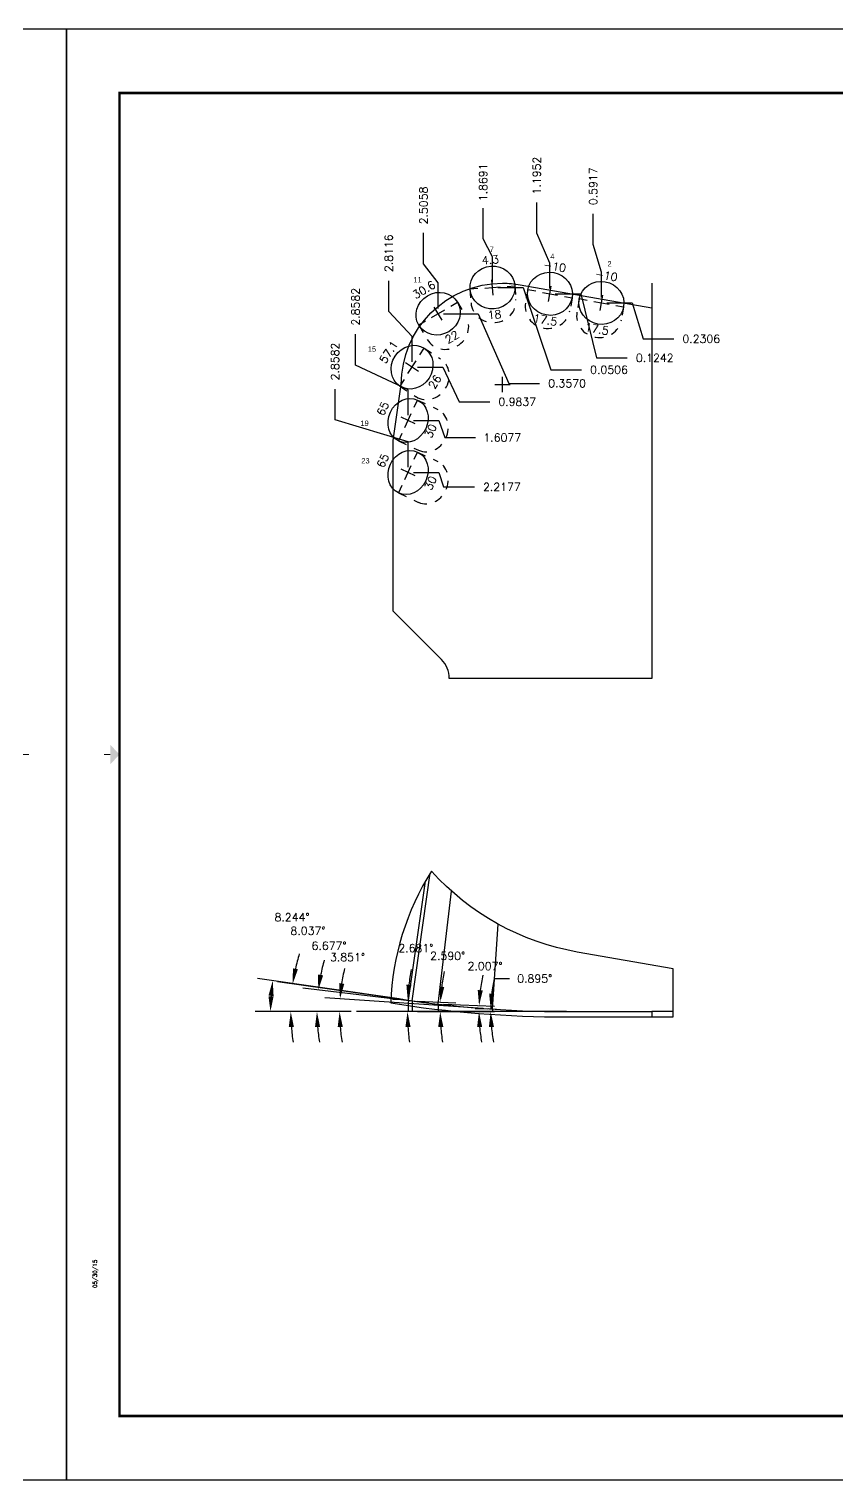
# Model space of a CAD drawing. Header units: inches. Extents: x 2.6 to 46.6, y -13.6 to 3.4.
# Drawn here: x 24.2 to 33.67, y -13.56 to 3.44 of the extents above; entities that cross this region are included whole.
import ezdxf
from ezdxf.enums import TextEntityAlignment as Align

# ---------------------------------------------------------------- set-up
doc = ezdxf.new("R2010")
doc.units = ezdxf.units.IN
doc.header["$MEASUREMENT"] = 0
doc.header["$PDMODE"] = 35
doc.linetypes.add('CENTER', pattern=[2, 1.25, -0.25, 0.25, -0.25])
doc.linetypes.add('HIDDEN2', pattern=[0.1875, 0.125, -0.0625])
doc.layers.get('Defpoints').update_dxf_attribs({"color": 10})
doc.layers.add('Blade 3', color=7, linetype='Continuous', true_color=0x00cc00)
for name, color, linetype in [('Cline', 5, 'CENTER'), ('Dims', 4, 'Continuous'), ('Text', 3, 'Continuous'), ('Title Block', 7, 'Continuous')]:
    doc.layers.add(name, color=color, linetype=linetype)
doc.styles.add('Block', font='tahoma.ttf')
doc.styles.add('RomanD', font='romand.shx')
doc.styles.add('RomanS', font='romans')
doc.styles.get("Standard").update_dxf_attribs({"font": 'arial.ttf'})
doc.dimstyles.get("Standard").update_dxf_attribs({"dimtxt": 0.09375, "dimasz": 0.18, "dimexe": 0.18, "dimexo": 0.0625, "dimgap": 0.09, "dimtad": 0, "dimtih": 1, "dimtoh": 1, "dimdec": 4, "dimzin": 0, "dimdsep": 46, "dimtxsty": 'RomanS', "dimcen": 0.09, "dimadec": 3, "dimazin": 0, "dimtfac": 1, "dimtdec": 4, "dimtofl": 0, "dimtmove": 0, "dimatfit": 3, "dimfxl": 1, "dimtolj": 1, "dimtzin": 0, "dimarcsym": 0})

# ---------------------------------------------------------------- blocks, each defined once
blk = doc.blocks.new('COT_Cblock')
at = {"layer": 'Defpoints'}
for p in [(21.812, 16.812), (0.188, 0.188)]:
    blk.add_point(p, dxfattribs=at)
at = {"layer": 'Title Block'}
for p, q in [((16.107, 16.25), (16.107, 15.828)), ((16.107, 16.039), (21.38, 16.039)), ((16.528, 15.828), (16.528, 16.039)), ((16.849, 15.828), (16.849, 16.039)), ((19.794, 15.828), (19.794, 16.039)), ((20.536, 15.828), (20.536, 16.039)), ((16.107, 15.828), (21.38, 15.828)), ((17.794, 1.805), (16.107, 1.805)), ((16.107, 1.539), (17.794, 1.539)), ((16.107, 1.282), (21.38, 1.282)), ((18.115, 0.961), (18.115, 1.282)), ((19.06, 0.961), (19.06, 1.282)), ((21.059, 0.961), (21.059, 1.282)), ((16.107, 1.016), (17.794, 1.016)), ((17.794, 0.961), (21.38, 0.961)), ((18.638, 0.75), (18.638, 0.961)), ((19.903, 0.75), (19.903, 0.961))]:
    blk.add_line(p, q, dxfattribs=at)
at = {"layer": 'Title Block', "color": 8}
blk.add_lwpolyline([(0, 0), (22, 0), (22, 17), (0, 17)], close=True, dxfattribs=at)
at = {"layer": 'Title Block'}
for points, const_width in [([(11, 16.438), (11, 16.363)], 0.015), ([(0.44, 8.5), (0.515, 8.5)], 0.015), ([(21.56, 8.5), (21.485, 8.5)], 0.015), ([(16.107, 0.75), (16.107, 2.227), (21.38, 2.227)], 0.0169), ([(17.794, 0.75), (17.794, 2.227)], 0.0169), ([(17.794, 1.805), (21.38, 1.805)], 0.0169), ([(11, 0.438), (11, 0.513)], 0.015)]:
    blk.add_lwpolyline(points, dxfattribs=dict(at, const_width=const_width))
at = {"layer": 'Title Block', "const_width": 0.03}
blk.add_lwpolyline([(21.38, 16.25), (0.62, 16.25), (0.62, 0.75), (21.38, 0.75)], close=True, dxfattribs=at)
at = {"layer": 'Title Block'}
for points in [[(10.887, 16.363), (11.113, 16.363), (11, 16.25)], [(0.515, 8.387), (0.515, 8.612), (0.62, 8.5)], [(21.485, 8.387), (21.485, 8.612), (21.38, 8.5)], [(10.887, 0.513), (11.113, 0.513), (11, 0.75)]]:
    blk.add_solid(points, dxfattribs=at)
at = {"layer": 'Text', "style": 'RomanS', "width": 0.9}
blk.add_text('C', height=0.094, dxfattribs=at).set_placement((17.954, 1.121), align=Align.TOP_CENTER)
at = {"layer": 'Text', "width": 0.9, "flags": 8}
for tag, height, style, p in [('DRAWN', 0.11, 'RomanS', (16.95, 1.953)), ('TITL1', 0.125, 'RomanD', (19.587, 1.684)), ('TITL2', 0.094, 'RomanD', (19.587, 1.514)), ('TITL3', 0.094, 'RomanD', (19.587, 1.374))]:
    blk.add_attdef(tag, text='', height=height, dxfattribs=dict(at, style=style)).set_placement(p, align=Align.MIDDLE_CENTER)
at = {"layer": 'Text', "style": 'RomanS', "width": 0.9, "flags": 8}
for tag, p in [('DDATE', (16.575, 1.641)), ('CHECK', (16.575, 1.375)), ('MATRL', (16.575, 1.117)), ('PDATE', (16.575, 0.852)), ('SCALE', (18.146, 0.855)), ('SHEET', (20.255, 0.855))]:
    blk.add_attdef(tag, text='', height=0.094, dxfattribs=at).set_placement(p, align=Align.MIDDLE_LEFT)
for tag, p in [('FSCM#', (18.587, 1.121)), ('DWG#', (20.06, 1.121)), ('REV#', (21.22, 1.121))]:
    blk.add_attdef(tag, text='', height=0.094, dxfattribs=at).set_placement(p, align=Align.TOP_CENTER)
at = {"layer": 'Title Block'}
for s, height, style, p in [('REVISIONS', 0.0703, 'RomanS', (18.743, 16.145)), ('ZONE', 0.0703, 'RomanS', (16.317, 15.934)), ('REV', 0.0703, 'RomanS', (16.689, 15.934)), ('DESCRIPTION', 0.07031, 'RomanS', (18.321, 15.934)), ('DATE', 0.0703, 'RomanS', (20.165, 15.934)), ('APPROVED', 0.0703, 'RomanS', (20.958, 15.934)), ('CapRock Oil Tools, Inc.', 0.16875, 'Block', (19.587, 2.09)), ('Pearland, Texas', 0.1125, 'Block', (19.587, 1.91))]:
    blk.add_text(s, height=height, dxfattribs=dict(at, style=style)).set_placement(p, align=Align.MIDDLE_CENTER)
at = {"layer": 'Title Block', "style": 'RomanS'}
for s, width, p in [('DRAWN BY:', 0.86, (16.138, 2.195)), ("CHK'D BY:", 0.91, (16.138, 1.508)), ('PRINT DATE:', 0.78, (16.138, 0.985)), ('SCALE', 0.9, (17.825, 0.93)), ('SHEET', 0.9, (19.935, 0.93))]:
    blk.add_text(s, height=0.0625, dxfattribs=dict(at, width=width)).set_placement(p, align=Align.TOP_LEFT)
for s, p in [('DATE:', (16.138, 1.773)), ('MATERIAL:', (16.138, 1.25)), ('SIZE', (17.825, 1.25)), ('FSCM NO.', (18.146, 1.25)), ('DWG NO.', (19.091, 1.25)), ('REV', (21.091, 1.25))]:
    blk.add_text(s, height=0.0625, dxfattribs=at).set_placement(p, align=Align.TOP_LEFT)
at = {"layer": 'Title Block', "color": 1, "style": 'RomanS', "flags": 8}
for tag, p in [('FNAME', (0.37, 3.75)), ('REVDATE', (0.37, 2.25)), ('USER', (0.37, 0.75))]:
    blk.add_attdef(tag, text='', height=0.047, rotation=90, dxfattribs=at).set_placement(p, align=Align.BOTTOM_LEFT)
blk = doc.blocks.new('Cmark')
at = {"layer": 'Cline'}
for p, q in [((-0.09, 0), (0.09, 0)), ((0, -0.09), (0, 0.09))]:
    blk.add_line(p, q, dxfattribs=at)
blk = doc.blocks.new('1313@17.5')
for p, q in [((-0.17, 0), (-0.265, 0)), ((0.171, 0), (0.264, 0))]:
    blk.add_line(p, q)
at = {"color": 8, "linetype": 'HIDDEN2', "ltscale": 0.5}
blk.add_line((-0.265, 0), (-0.265, -0.178), dxfattribs=at)
at = {"color": 8, "linetype": 'HIDDEN2', "ltscale": 0.5, "flags": 128}
blk.add_lwpolyline([(0.264, 0), (0.264, -0.178)], dxfattribs=at)
blk.add_ellipse((0, 0), major_axis=(0.264, 0), ratio=0.953717)
at = {"color": 8, "linetype": 'HIDDEN2', "ltscale": 0.5}
blk.add_ellipse((0, -0.156), major_axis=(0.264, 0), ratio=0.953717, start_param=3.141593, end_param=6.283185, dxfattribs=at)
blk.add_blockref('Cmark', (0, 0))
at = {"style": 'RomanS'}
blk.add_text('17.5', height=0.094, dxfattribs=at).set_placement((0, -0.311), align=Align.MIDDLE_CENTER)
blk.add_attdef('ANG', text='', height=0.094, dxfattribs=at).set_placement((0, 0.251), align=Align.BOTTOM_CENTER)
blk = doc.blocks.new('1313@18')
for p, q in [((-0.17, 0), (-0.265, 0)), ((0.171, 0), (0.264, 0))]:
    blk.add_line(p, q)
at = {"color": 8, "linetype": 'HIDDEN2', "ltscale": 0.5}
blk.add_line((-0.265, 0), (-0.265, -0.161), dxfattribs=at)
at = {"color": 8, "linetype": 'HIDDEN2', "ltscale": 0.5, "flags": 128}
blk.add_lwpolyline([(0.264, 0), (0.264, -0.161)], dxfattribs=at)
blk.add_ellipse((0, 0), major_axis=(0.264, 0), ratio=0.951057)
at = {"color": 8, "linetype": 'HIDDEN2', "ltscale": 0.5}
blk.add_ellipse((0, -0.161), major_axis=(0.264, 0), ratio=0.951057, start_param=3.141593, end_param=6.283185, dxfattribs=at)
blk.add_blockref('Cmark', (0, 0))
at = {"style": 'RomanS'}
blk.add_text('18', height=0.094, dxfattribs=at).set_placement((0, -0.318), align=Align.MIDDLE_CENTER)
blk.add_attdef('ANG', text='', height=0.094, dxfattribs=at).set_placement((0, 0.251), align=Align.BOTTOM_CENTER)
blk = doc.blocks.new('1313@22')
for p, q in [((-0.17, 0), (-0.265, 0)), ((0.171, 0), (0.264, 0))]:
    blk.add_line(p, q)
at = {"color": 8, "linetype": 'HIDDEN2', "ltscale": 0.5}
blk.add_line((-0.265, 0), (-0.265, -0.195), dxfattribs=at)
at = {"color": 8, "linetype": 'HIDDEN2', "ltscale": 0.5, "flags": 128}
blk.add_lwpolyline([(0.264, 0), (0.264, -0.195)], dxfattribs=at)
blk.add_ellipse((0, 0), major_axis=(0.264, 0), ratio=0.927184)
at = {"color": 8, "linetype": 'HIDDEN2', "ltscale": 0.5}
blk.add_ellipse((0, -0.195), major_axis=(0.264, 0), ratio=0.927184, start_param=3.141593, end_param=6.283185, dxfattribs=at)
blk.add_blockref('Cmark', (0, 0))
at = {"style": 'RomanS'}
blk.add_text('22', height=0.094, dxfattribs=at).set_placement((0, -0.318), align=Align.MIDDLE_CENTER)
blk.add_attdef('ANG', text='', height=0.094, dxfattribs=at).set_placement((0, 0.251), align=Align.BOTTOM_CENTER)
blk = doc.blocks.new('1313@26')
for p, q in [((-0.17, 0), (-0.265, 0)), ((0.171, 0), (0.264, 0))]:
    blk.add_line(p, q)
at = {"color": 8, "linetype": 'HIDDEN2', "ltscale": 0.5}
blk.add_line((-0.265, 0), (-0.265, -0.228), dxfattribs=at)
at = {"color": 8, "linetype": 'HIDDEN2', "ltscale": 0.5, "flags": 128}
blk.add_lwpolyline([(0.264, 0), (0.264, -0.228)], dxfattribs=at)
blk.add_ellipse((0, 0), major_axis=(0.264, 0), ratio=0.89879)
at = {"color": 8, "linetype": 'HIDDEN2', "ltscale": 0.5}
blk.add_ellipse((0, -0.228), major_axis=(0.264, 0), ratio=0.89879, start_param=3.141593, end_param=6.283185, dxfattribs=at)
blk.add_blockref('Cmark', (0, 0))
at = {"style": 'RomanS'}
blk.add_text('26', height=0.094, dxfattribs=at).set_placement((0, -0.318), align=Align.MIDDLE_CENTER)
blk.add_attdef('ANG', text='', height=0.094, dxfattribs=at).set_placement((0, 0.251), align=Align.BOTTOM_CENTER)
blk = doc.blocks.new('*D185')
at = {"layer": 'Defpoints', "color": 0, "transparency": 16777216}
for p in [(30.815, 1.277), (31.504, 0.463), (30.912, 0.233)]:
    blk.add_point(p, dxfattribs=at)
at = {"layer": 'Dims', "color": 0, "lineweight": -2, "transparency": 16777216}
for p, q in [((30.815, 0.917), (30.815, 1.277)), ((30.912, 0.593), (30.815, 0.917)), ((30.912, 0.295), (30.912, 0.593))]:
    blk.add_line(p, q, dxfattribs=at)
at = {"layer": 'Dims', "color": 0, "transparency": 16777216, "insert": (30.815, 1.599), "char_height": 0.0938, "attachment_point": 5, "rotation": 90, "style": 'RomanS'}
blk.add_mtext('\\A1;0.5917', dxfattribs=at)
blk = doc.blocks.new('*D186')
at = {"layer": 'Defpoints', "color": 0, "transparency": 16777216}
for p in [(30.153, 1.408), (31.504, 0.463), (30.309, 0.339)]:
    blk.add_point(p, dxfattribs=at)
at = {"layer": 'Dims', "color": 0, "lineweight": -2, "transparency": 16777216}
for p, q in [((30.153, 1.048), (30.153, 1.408)), ((30.309, 0.699), (30.153, 1.048)), ((30.309, 0.402), (30.309, 0.699))]:
    blk.add_line(p, q, dxfattribs=at)
at = {"layer": 'Dims', "color": 0, "transparency": 16777216, "insert": (30.153, 1.724), "char_height": 0.0938, "attachment_point": 5, "rotation": 90, "style": 'RomanS'}
blk.add_mtext('\\A1;1.1952', dxfattribs=at)
blk = doc.blocks.new('*D187')
at = {"layer": 'Defpoints', "color": 0, "transparency": 16777216}
for p in [(29.525, 1.343), (29.635, 0.413), (31.504, 0.463)]:
    blk.add_point(p, dxfattribs=at)
at = {"layer": 'Dims', "color": 0, "lineweight": -2, "transparency": 16777216}
for p, q in [((29.525, 0.983), (29.525, 1.343)), ((29.635, 0.773), (29.525, 0.983)), ((29.635, 0.475), (29.635, 0.773))]:
    blk.add_line(p, q, dxfattribs=at)
at = {"layer": 'Dims', "color": 0, "transparency": 16777216, "insert": (29.525, 1.645), "char_height": 0.0938, "attachment_point": 5, "rotation": 90, "style": 'RomanS'}
blk.add_mtext('\\A1;1.8691', dxfattribs=at)
blk = doc.blocks.new('*D188')
at = {"layer": 'Defpoints', "color": 0, "transparency": 16777216}
for p in [(28.827, 1.052), (31.504, 0.463), (28.998, 0.106)]:
    blk.add_point(p, dxfattribs=at)
at = {"layer": 'Dims', "color": 0, "lineweight": -2, "transparency": 16777216}
for p, q in [((28.827, 0.692), (28.827, 1.052)), ((28.998, 0.466), (28.827, 0.692)), ((28.998, 0.169), (28.998, 0.466))]:
    blk.add_line(p, q, dxfattribs=at)
at = {"layer": 'Dims', "color": 0, "transparency": 16777216, "insert": (28.827, 1.374), "char_height": 0.0938, "attachment_point": 5, "rotation": 90, "style": 'RomanS'}
blk.add_mtext('\\A1;2.5058', dxfattribs=at)
blk = doc.blocks.new('*D189')
at = {"layer": 'Defpoints', "color": 0, "transparency": 16777216}
for p in [(28.419, 0.493), (31.504, 0.463), (28.692, -0.52)]:
    blk.add_point(p, dxfattribs=at)
at = {"layer": 'Dims', "color": 0, "lineweight": -2, "transparency": 16777216}
for p, q in [((28.419, 0.133), (28.419, 0.493)), ((28.692, -0.16), (28.419, 0.133)), ((28.692, -0.458), (28.692, -0.16))]:
    blk.add_line(p, q, dxfattribs=at)
at = {"layer": 'Dims', "color": 0, "transparency": 16777216, "insert": (28.419, 0.815), "char_height": 0.0938, "attachment_point": 5, "rotation": 90, "style": 'RomanS'}
blk.add_mtext('\\A1;2.8116', dxfattribs=at)
blk = doc.blocks.new('1313@30')
for p, q in [((-0.17, 0), (-0.265, 0)), ((0.171, 0), (0.264, 0))]:
    blk.add_line(p, q)
at = {"color": 8, "linetype": 'HIDDEN2', "ltscale": 0.5}
blk.add_line((-0.265, 0), (-0.265, -0.26), dxfattribs=at)
at = {"color": 8, "linetype": 'HIDDEN2', "ltscale": 0.5, "flags": 128}
blk.add_lwpolyline([(0.264, 0), (0.264, -0.26)], dxfattribs=at)
blk.add_ellipse((0, 0), major_axis=(0.264, 0), ratio=0.866025)
at = {"color": 8, "linetype": 'HIDDEN2', "ltscale": 0.5}
blk.add_ellipse((0, -0.26), major_axis=(0.264, 0), ratio=0.866025, start_param=3.141593, end_param=6.283185, dxfattribs=at)
blk.add_blockref('Cmark', (0, 0))
at = {"style": 'RomanS'}
blk.add_text('30', height=0.094, dxfattribs=at).set_placement((0, -0.292), align=Align.MIDDLE_CENTER)
blk.add_attdef('ANG', text='', height=0.094, dxfattribs=at).set_placement((0, 0.251), align=Align.BOTTOM_CENTER)
blk = doc.blocks.new('*D190')
at = {"layer": 'Defpoints', "color": 0, "transparency": 16777216}
for p in [(31.504, 0.463), (28.031, -0.135), (28.646, -1.144)]:
    blk.add_point(p, dxfattribs=at)
at = {"layer": 'Dims', "color": 0, "lineweight": -2, "transparency": 16777216}
for p, q in [((28.031, -0.495), (28.031, -0.135)), ((28.646, -0.784), (28.031, -0.495)), ((28.646, -1.082), (28.646, -0.784))]:
    blk.add_line(p, q, dxfattribs=at)
at = {"layer": 'Dims', "color": 0, "transparency": 16777216, "insert": (28.031, 0.187), "char_height": 0.0938, "attachment_point": 5, "rotation": 90, "style": 'RomanS'}
blk.add_mtext('\\A1;2.8582', dxfattribs=at)
blk = doc.blocks.new('*D191')
at = {"layer": 'Defpoints', "color": 0, "transparency": 16777216}
for p in [(31.504, 0.463), (30.912, 0.233), (31.76, -0.188)]:
    blk.add_point(p, dxfattribs=at)
at = {"layer": 'Dims', "color": 0, "lineweight": -2, "transparency": 16777216}
for p, q in [((30.975, 0.233), (31.272, 0.233)), ((31.272, 0.233), (31.4, -0.188)), ((31.4, -0.188), (31.76, -0.188))]:
    blk.add_line(p, q, dxfattribs=at)
at = {"layer": 'Dims', "color": 0, "transparency": 16777216, "insert": (32.082, -0.188), "char_height": 0.0938, "attachment_point": 5, "style": 'RomanS'}
blk.add_mtext('\\A1;0.2306', dxfattribs=at)
blk = doc.blocks.new('*D192')
at = {"layer": 'Defpoints', "color": 0, "transparency": 16777216}
for p in [(31.504, 0.463), (30.309, 0.339), (31.215, -0.412)]:
    blk.add_point(p, dxfattribs=at)
at = {"layer": 'Dims', "color": 0, "lineweight": -2, "transparency": 16777216}
for p, q in [((30.371, 0.339), (30.669, 0.339)), ((30.669, 0.339), (30.855, -0.412)), ((30.855, -0.412), (31.215, -0.412))]:
    blk.add_line(p, q, dxfattribs=at)
at = {"layer": 'Dims', "color": 0, "transparency": 16777216, "insert": (31.537, -0.412), "char_height": 0.0938, "attachment_point": 5, "style": 'RomanS'}
blk.add_mtext('\\A1;0.1242', dxfattribs=at)
blk = doc.blocks.new('*D193')
at = {"layer": 'Defpoints', "color": 0, "transparency": 16777216}
for p in [(29.635, 0.413), (31.504, 0.463), (30.679, -0.551)]:
    blk.add_point(p, dxfattribs=at)
at = {"layer": 'Dims', "color": 0, "lineweight": -2, "transparency": 16777216}
for p, q in [((29.697, 0.413), (29.995, 0.413)), ((29.995, 0.413), (30.319, -0.551)), ((30.319, -0.551), (30.679, -0.551))]:
    blk.add_line(p, q, dxfattribs=at)
at = {"layer": 'Dims', "color": 0, "transparency": 16777216, "insert": (31.001, -0.551), "char_height": 0.0938, "attachment_point": 5, "style": 'RomanS'}
blk.add_mtext('\\A1;0.0506', dxfattribs=at)
blk = doc.blocks.new('*D194')
at = {"layer": 'Defpoints', "color": 0, "transparency": 16777216}
for p in [(31.504, 0.463), (28.998, 0.106), (30.187, -0.71)]:
    blk.add_point(p, dxfattribs=at)
at = {"layer": 'Dims', "color": 0, "lineweight": -2, "transparency": 16777216}
for p, q in [((29.061, 0.106), (29.467, 0.106)), ((29.467, 0.106), (29.827, -0.71)), ((29.827, -0.71), (30.187, -0.71))]:
    blk.add_line(p, q, dxfattribs=at)
at = {"layer": 'Dims', "color": 0, "transparency": 16777216, "insert": (30.509, -0.71), "char_height": 0.0938, "attachment_point": 5, "style": 'RomanS'}
blk.add_mtext('\\A1;0.3570', dxfattribs=at)
blk = doc.blocks.new('*D195')
at = {"layer": 'Defpoints', "color": 0, "transparency": 16777216}
for p in [(31.504, 0.463), (28.692, -0.52), (29.603, -0.926)]:
    blk.add_point(p, dxfattribs=at)
at = {"layer": 'Dims', "color": 0, "lineweight": -2, "transparency": 16777216}
for p, q in [((28.755, -0.52), (29.052, -0.52)), ((29.052, -0.52), (29.243, -0.926)), ((29.243, -0.926), (29.603, -0.926))]:
    blk.add_line(p, q, dxfattribs=at)
at = {"layer": 'Dims', "color": 0, "transparency": 16777216, "insert": (29.925, -0.926), "char_height": 0.0938, "attachment_point": 5, "style": 'RomanS'}
blk.add_mtext('\\A1;0.9837', dxfattribs=at)
blk = doc.blocks.new('*D196')
at = {"layer": 'Defpoints', "color": 0, "transparency": 16777216}
for p in [(31.504, 0.463), (28.646, -1.144), (29.435, -1.345)]:
    blk.add_point(p, dxfattribs=at)
at = {"layer": 'Dims', "color": 0, "lineweight": -2, "transparency": 16777216}
for p, q in [((28.708, -1.144), (29.006, -1.144)), ((29.006, -1.144), (29.075, -1.345)), ((29.075, -1.345), (29.435, -1.345))]:
    blk.add_line(p, q, dxfattribs=at)
at = {"layer": 'Dims', "color": 0, "transparency": 16777216, "insert": (29.75, -1.345), "char_height": 0.0938, "attachment_point": 5, "style": 'RomanS'}
blk.add_mtext('\\A1;1.6077', dxfattribs=at)
blk = doc.blocks.new('*D197')
at = {"layer": 'Defpoints', "color": 0, "transparency": 16777216}
for p in [(29, -7.983), (28.998, -8.071), (29.477, -8.047), (31.504, -8.071)]:
    blk.add_point(p, dxfattribs=at)
at = {"layer": 'Dims', "color": 0, "lineweight": -2, "transparency": 16777216}
for p, q in [((29.062, -7.985), (29.658, -8.006)), ((29.061, -8.071), (29.657, -8.071))]:
    blk.add_line(p, q, dxfattribs=at)
for start, end in [(167.8167, 172.9049), (185.0882, 190.1765)]:
    blk.add_arc((31.504, -8.071), 2.028, start, end, dxfattribs=at)
at = {"layer": 'Dims', "color": 0, "transparency": 16777216}
for points in [[(29.522, -7.823), (29.462, -7.818), (29.478, -8)], [(29.455, -8.252), (29.514, -8.25), (29.477, -8.071)]]:
    blk.add_solid(points, dxfattribs=at)
at = {"layer": 'Dims', "color": 0, "transparency": 16777216, "insert": (29.548, -7.537), "char_height": 0.0938, "attachment_point": 5, "style": 'RomanS'}
blk.add_mtext('\\A1;2.007°', dxfattribs=at)
blk = doc.blocks.new('*D198')
at = {"layer": 'Defpoints', "color": 0, "transparency": 16777216}
for p in [(28.649, -7.937), (28.64, -8.026), (28.646, -8.071), (31.504, -8.071)]:
    blk.add_point(p, dxfattribs=at)
at = {"layer": 'Dims', "color": 0, "lineweight": -2, "transparency": 16777216}
for p, q in [((28.587, -7.934), (28.463, -7.929)), ((28.583, -8.071), (28.459, -8.071))]:
    blk.add_line(p, q, dxfattribs=at)
for start, end in [(170.1182, 173.7186), (183.6005, 187.2009)]:
    blk.add_arc((31.504, -8.071), 2.865, start, end, dxfattribs=at)
at = {"layer": 'Dims', "color": 0, "transparency": 16777216}
for points in [[(28.686, -7.76), (28.626, -7.755), (28.642, -7.937)], [(28.615, -8.252), (28.675, -8.25), (28.639, -8.071)]]:
    blk.add_solid(points, dxfattribs=at)
at = {"layer": 'Dims', "color": 0, "transparency": 16777216, "insert": (28.737, -7.327), "char_height": 0.0938, "attachment_point": 5, "style": 'RomanS'}
blk.add_mtext('\\A1;2.681°', dxfattribs=at)
blk = doc.blocks.new('*D199')
at = {"layer": 'Defpoints', "color": 0, "transparency": 16777216}
for p in [(27.58, -7.987), (28.953, -7.978), (29.047, -7.989), (28.041, -8.071), (30.504, -8.071)]:
    blk.add_point(p, dxfattribs=at)
at = {"layer": 'Dims', "color": 0, "lineweight": -2, "transparency": 16777216}
for p, q in [((28.891, -7.97), (27.414, -7.798)), ((27.979, -8.071), (27.398, -8.071))]:
    blk.add_line(p, q, dxfattribs=at)
for start, end in [(163.8213, 168.5721), (184.7508, 189.5016)]:
    blk.add_arc((29.749, -8.071), 2.171, start, end, dxfattribs=at)
at = {"layer": 'Dims', "color": 0, "transparency": 16777216}
for points in [[(27.651, -7.646), (27.591, -7.636), (27.593, -7.819)], [(27.555, -8.252), (27.615, -8.25), (27.578, -8.071)]]:
    blk.add_solid(points, dxfattribs=at)
at = {"layer": 'Dims', "color": 0, "transparency": 16777216, "insert": (27.72, -7.299), "char_height": 0.0938, "attachment_point": 5, "style": 'RomanS'}
blk.add_mtext('\\A1;6.677°', dxfattribs=at)
blk = doc.blocks.new('*D200')
at = {"layer": 'Defpoints', "color": 0, "transparency": 16777216}
for p in [(27.036, -7.949), (28.602, -7.931), (28.696, -7.944), (28.041, -8.071), (30.504, -8.071)]:
    blk.add_point(p, dxfattribs=at)
at = {"layer": 'Dims', "color": 0, "lineweight": -2, "transparency": 16777216}
for p, q in [((28.54, -7.922), (26.881, -7.681)), ((27.979, -8.071), (26.853, -8.071))]:
    blk.add_line(p, q, dxfattribs=at)
blk.add_arc((29.572, -8.071), 2.538, 175.8198, 175.9363, dxfattribs=at)
at = {"layer": 'Dims', "color": 0, "transparency": 16777216}
for points in [[(27.01, -7.883), (27.07, -7.889), (27.06, -7.707)], [(27.07, -7.892), (27.01, -7.89), (27.033, -8.071)]]:
    blk.add_solid(points, dxfattribs=at)
at = {"layer": 'Dims', "color": 0, "transparency": 16777216, "insert": (27.286, -6.966), "char_height": 0.0938, "attachment_point": 5, "style": 'RomanS'}
blk.add_mtext('\\A1;8.244°', dxfattribs=at)
blk = doc.blocks.new('*D217')
at = {"layer": 'Defpoints', "color": 0, "transparency": 16777216}
for p in [(29.614, -8.061), (29.635, -8.042), (29.635, -8.071), (31.504, -8.071)]:
    blk.add_point(p, dxfattribs=at)
at = {"layer": 'Dims', "color": 0, "lineweight": -2, "transparency": 16777216}
for p, q in [((29.654, -7.684), (29.834, -7.684)), ((29.573, -8.041), (29.434, -8.039)), ((29.572, -8.071), (29.434, -8.071))]:
    blk.add_line(p, q, dxfattribs=at)
for start, end in [(168.1742, 179.1045), (168.1867, 173.6456), (185.4589, 190.9179)]:
    blk.add_arc((31.504, -8.071), 1.89, start, end, dxfattribs=at)
at = {"layer": 'Dims', "color": 0, "transparency": 16777216}
for points in [[(29.656, -7.864), (29.596, -7.86), (29.614, -8.041)], [(29.593, -8.252), (29.653, -8.249), (29.614, -8.071)]]:
    blk.add_solid(points, dxfattribs=at)
at = {"layer": 'Dims', "color": 0, "transparency": 16777216, "insert": (30.13, -7.684), "char_height": 0.0938, "attachment_point": 5, "style": 'RomanS'}
blk.add_mtext('\\A1;0.895°', dxfattribs=at)
blk = doc.blocks.new('*D218')
at = {"layer": 'Defpoints', "color": 0, "transparency": 16777216}
for p in [(27.844, -8.021), (28.041, -8.071), (29.588, -8.039), (29.683, -8.045), (30.504, -8.071)]:
    blk.add_point(p, dxfattribs=at)
at = {"layer": 'Dims', "color": 0, "lineweight": -2, "transparency": 16777216}
for p, q in [((29.525, -8.034), (27.669, -7.909)), ((27.979, -8.071), (27.663, -8.071))]:
    blk.add_line(p, q, dxfattribs=at)
for start, end in [(166.8794, 171.5143), (184.6348, 189.2696)]:
    blk.add_arc((30.069, -8.071), 2.226, start, end, dxfattribs=at)
at = {"layer": 'Dims', "color": 0, "transparency": 16777216}
for points in [[(27.898, -7.746), (27.838, -7.739), (27.848, -7.922)], [(27.821, -8.252), (27.881, -8.25), (27.843, -8.071)]]:
    blk.add_solid(points, dxfattribs=at)
at = {"layer": 'Dims', "color": 0, "transparency": 16777216, "insert": (27.936, -7.434), "char_height": 0.0938, "attachment_point": 5, "style": 'RomanS'}
blk.add_mtext('\\A1;3.851°', dxfattribs=at)
blk = doc.blocks.new('*D219')
at = {"layer": 'Defpoints', "color": 0, "transparency": 16777216}
for p in [(27.274, -7.962), (28.648, -7.937), (28.742, -7.951), (28.041, -8.071), (30.504, -8.071)]:
    blk.add_point(p, dxfattribs=at)
at = {"layer": 'Dims', "color": 0, "lineweight": -2, "transparency": 16777216}
for p, q in [((28.586, -7.929), (27.116, -7.721)), ((27.979, -8.071), (27.091, -8.071))]:
    blk.add_line(p, q, dxfattribs=at)
for start, end in [(163.0868, 167.5251), (184.4383, 188.8766)]:
    blk.add_arc((29.595, -8.071), 2.324, start, end, dxfattribs=at)
at = {"layer": 'Dims', "color": 0, "transparency": 16777216}
for points in [[(27.355, -7.574), (27.296, -7.564), (27.294, -7.746)], [(27.248, -8.252), (27.308, -8.25), (27.271, -8.071)]]:
    blk.add_solid(points, dxfattribs=at)
at = {"layer": 'Dims', "color": 0, "transparency": 16777216, "insert": (27.473, -7.124), "char_height": 0.0938, "attachment_point": 5, "style": 'RomanS'}
blk.add_mtext('\\A1;8.037°', dxfattribs=at)
blk = doc.blocks.new('*D220')
at = {"layer": 'Defpoints', "color": 0, "transparency": 16777216}
for p in [(28.695, -7.944), (28.692, -8.071), (29.023, -8.034), (31.504, -8.071)]:
    blk.add_point(p, dxfattribs=at)
at = {"layer": 'Dims', "color": 0, "lineweight": -2, "transparency": 16777216}
for p, q in [((28.758, -7.947), (29.205, -7.967)), ((28.755, -8.071), (29.203, -8.071))]:
    blk.add_line(p, q, dxfattribs=at)
for start, end in [(169.0955, 173.2527), (184.1572, 188.3144)]:
    blk.add_arc((31.504, -8.071), 2.481, start, end, dxfattribs=at)
at = {"layer": 'Dims', "color": 0, "transparency": 16777216}
for points in [[(29.07, -7.782), (29.01, -7.777), (29.025, -7.959)], [(28.999, -8.252), (29.059, -8.25), (29.023, -8.071)]]:
    blk.add_solid(points, dxfattribs=at)
at = {"layer": 'Dims', "color": 0, "transparency": 16777216, "insert": (29.11, -7.418), "char_height": 0.0938, "attachment_point": 5, "style": 'RomanS'}
blk.add_mtext('\\A1;2.590°', dxfattribs=at)
blk = doc.blocks.new('*D222')
at = {"layer": 'Defpoints', "color": 0, "transparency": 16777216}
for p in [(31.504, 0.463), (28.646, -1.754), (29.423, -1.924)]:
    blk.add_point(p, dxfattribs=at)
at = {"layer": 'Dims', "color": 0, "lineweight": -2, "transparency": 16777216}
for p, q in [((28.708, -1.754), (29.006, -1.754)), ((29.006, -1.754), (29.063, -1.924)), ((29.063, -1.924), (29.423, -1.924))]:
    blk.add_line(p, q, dxfattribs=at)
at = {"layer": 'Dims', "color": 0, "transparency": 16777216, "insert": (29.745, -1.924), "char_height": 0.0938, "attachment_point": 5, "style": 'RomanS'}
blk.add_mtext('\\A1;2.2177', dxfattribs=at)
blk = doc.blocks.new('*D257')
at = {"layer": 'Defpoints', "color": 0, "transparency": 16777216}
for p in [(31.504, 0.463), (27.79, -0.777), (28.646, -1.754)]:
    blk.add_point(p, dxfattribs=at)
at = {"layer": 'Dims', "color": 0, "lineweight": -2, "transparency": 16777216}
for p, q in [((27.79, -1.137), (27.79, -0.777)), ((28.646, -1.394), (27.79, -1.137)), ((28.646, -1.692), (28.646, -1.394))]:
    blk.add_line(p, q, dxfattribs=at)
at = {"layer": 'Dims', "color": 0, "transparency": 16777216, "insert": (27.79, -0.454), "char_height": 0.0938, "attachment_point": 5, "rotation": 90, "style": 'RomanS'}
blk.add_mtext('\\A1;2.8582', dxfattribs=at)

msp = doc.modelspace()

# ---------------------------------------------------------------- linework, layer by layer
for p, q in [((30.50407, -8.07103), (28.04108, -8.07103)), ((31.75407, -8.07103), (31.50407, -8.07103)), ((31.50407, -8.07103), (31.50407, -8.13353))]:
    msp.add_line(p, q)
msp.add_lwpolyline([(31.50407, 0.46344), (31.50407, -4.166), (29.12907, -4.166, 0.19891237), (29.03754, -3.94503), (28.47282, -3.38031), (28.47282, -1.38031), (28.56657, -0.72406, -0.41421356), (29.75407, 0.46344, -0.04366094), (29.96028, 0.4454), (31.50407, 0.17319)], format="xyb")
msp.add_lwpolyline([(30.50407, -8.13353), (31.50407, -8.13353), (31.75407, -8.13353), (31.75407, -7.57103), (30.62907, -7.37267, -0.1673012), (28.9209, -6.42599, 0.1342448), (28.44326, -7.96915, 0.03981978)], format="xyb", close=True)
at = {"layer": 'Defpoints'}
msp.add_lwpolyline([(28.446, -7.90629, 0.0399603), (30.50407, -8.07103), (31.50407, -8.07103)], format="xyb", dxfattribs=at)
at = {"layer": 'Dims'}
for p, q in [((28.69534, -7.94397), (28.90642, -6.44896)), ((28.649, -7.93735), (28.85135, -6.54067)), ((28.99979, -7.98328), (29.15486, -6.65864)), ((29.63518, -8.04182), (29.70222, -7.04577)), ((28.60199, -7.93053), (28.69601, -7.94416)), ((28.6483, -7.93733), (28.74237, -7.95061)), ((28.95261, -7.97776), (29.04697, -7.98881)), ((29.68257, -8.04501), (29.58778, -8.03863))]:
    msp.add_line(p, q, dxfattribs=at)
for radius, start in [(2.8582, 177.319108), (2.8116, 177.409865), (2.50582, 177.993152), (1.86912, 179.104543)]:
    msp.add_arc((31.50407, -8.07103), radius, start, 180, dxfattribs=at)

# ---------------------------------------------------------------- block references
at = {"color": 1}
ref = msp.add_blockref('COT_Cblock', (2.64352, -13.55835), dxfattribs=at)
ref.add_attrib('TITL1', 'Ø6-1/8" 413-SR-2079', dxfattribs={"layer": 'Text', "height": 0.125, "style": 'RomanD', "width": 0.9, "flags": 8}).set_placement((22.23055, -11.87483), align=Align.MIDDLE_CENTER)
ref.add_attrib('TITL2', 'Primary Cutter & Backup Layout', dxfattribs={"layer": 'Text', "height": 0.094, "style": 'RomanD', "width": 0.9, "flags": 8}).set_placement((22.23055, -12.04403), align=Align.MIDDLE_CENTER)
ref.add_attrib('TITL3', 'SKF-24476-11N01-0430-2030-22457', dxfattribs={"layer": 'Text', "height": 0.094, "style": 'RomanD', "width": 0.9, "flags": 8}).set_placement((22.23055, -12.18443), align=Align.MIDDLE_CENTER)
ref.add_attrib('DWG#', 'CDG-38604', dxfattribs={"layer": 'Text', "height": 0.094, "style": 'RomanS', "width": 0.9, "flags": 8}).set_placement((22.70305, -12.4371), align=Align.TOP_CENTER)
ref.add_attrib('REV#', '1', dxfattribs={"layer": 'Text', "height": 0.094, "style": 'RomanS', "width": 0.9, "flags": 8}).set_placement((23.86321, -12.4371), align=Align.TOP_CENTER)
ref.add_attrib('SHEET', '1 of 1', dxfattribs={"layer": 'Text', "height": 0.094, "style": 'RomanS', "width": 0.9, "flags": 8}).set_placement((22.89883, -12.70288), align=Align.MIDDLE_LEFT)
ref.add_attrib('SCALE', '1:1', dxfattribs={"layer": 'Text', "height": 0.094, "style": 'RomanS', "width": 0.9, "flags": 8}).set_placement((20.78946, -12.70288), align=Align.MIDDLE_LEFT)
ref.add_attrib('DRAWN', 'Victor M. Rodriguez', dxfattribs={"layer": 'Text', "height": 0.11, "style": 'RomanS', "width": 0.9, "flags": 8}).set_placement((19.59383, -11.60523), align=Align.MIDDLE_CENTER)
ref.add_attrib('DDATE', '05/30/15', dxfattribs={"layer": 'Text', "height": 0.094, "style": 'RomanS', "width": 0.9, "flags": 8}).set_placement((19.21883, -11.9178), align=Align.MIDDLE_LEFT)
ref.add_attrib('MATRL', '4340 Q&T', dxfattribs={"layer": 'Text', "height": 0.094, "style": 'RomanS', "width": 0.9, "flags": 8}).set_placement((19.21883, -12.44093), align=Align.MIDDLE_LEFT)
ref.add_attrib('PDATE', '05/30/15', dxfattribs={"layer": 'Text', "height": 0.094, "style": 'RomanS', "width": 0.9, "flags": 8}).set_placement((19.21883, -12.70671), align=Align.MIDDLE_LEFT)
ref.add_attrib('REVDATE', '05/30/15', dxfattribs={"layer": 'Title Block', "color": 1, "height": 0.047, "rotation": 90, "style": 'RomanS', "flags": 8}).set_placement((3.01352, -11.30835), align=Align.BOTTOM_LEFT)
ref = msp.add_blockref('COT_Cblock', (24.64352, -13.55835), dxfattribs=at)
ref.add_attrib('TITL1', 'Ø6-1/8" 413-SR-2079', dxfattribs={"layer": 'Text', "height": 0.125, "style": 'RomanD', "width": 0.9, "flags": 8}).set_placement((44.23055, -11.87483), align=Align.MIDDLE_CENTER)
ref.add_attrib('TITL2', 'Primary Cutter & Backup Layout', dxfattribs={"layer": 'Text', "height": 0.094, "style": 'RomanD', "width": 0.9, "flags": 8}).set_placement((44.23055, -12.04403), align=Align.MIDDLE_CENTER)
ref.add_attrib('TITL3', 'SKF-24476-11N01-0430-2030-22457', dxfattribs={"layer": 'Text', "height": 0.094, "style": 'RomanD', "width": 0.9, "flags": 8}).set_placement((44.23055, -12.18443), align=Align.MIDDLE_CENTER)
ref.add_attrib('DWG#', 'CDG-38604', dxfattribs={"layer": 'Text', "height": 0.094, "style": 'RomanS', "width": 0.9, "flags": 8}).set_placement((44.70305, -12.4371), align=Align.TOP_CENTER)
ref.add_attrib('REV#', '1', dxfattribs={"layer": 'Text', "height": 0.094, "style": 'RomanS', "width": 0.9, "flags": 8}).set_placement((45.86321, -12.4371), align=Align.TOP_CENTER)
ref.add_attrib('SHEET', '1 of 1', dxfattribs={"layer": 'Text', "height": 0.094, "style": 'RomanS', "width": 0.9, "flags": 8}).set_placement((44.89883, -12.70288), align=Align.MIDDLE_LEFT)
ref.add_attrib('SCALE', '1:1', dxfattribs={"layer": 'Text', "height": 0.094, "style": 'RomanS', "width": 0.9, "flags": 8}).set_placement((42.78946, -12.70288), align=Align.MIDDLE_LEFT)
ref.add_attrib('DRAWN', 'Victor M. Rodriguez', dxfattribs={"layer": 'Text', "height": 0.11, "style": 'RomanS', "width": 0.9, "flags": 8}).set_placement((41.59383, -11.60523), align=Align.MIDDLE_CENTER)
ref.add_attrib('DDATE', '05/30/15', dxfattribs={"layer": 'Text', "height": 0.094, "style": 'RomanS', "width": 0.9, "flags": 8}).set_placement((41.21883, -11.9178), align=Align.MIDDLE_LEFT)
ref.add_attrib('MATRL', '4340 Q&T', dxfattribs={"layer": 'Text', "height": 0.094, "style": 'RomanS', "width": 0.9, "flags": 8}).set_placement((41.21883, -12.44093), align=Align.MIDDLE_LEFT)
ref.add_attrib('PDATE', '05/30/15', dxfattribs={"layer": 'Text', "height": 0.094, "style": 'RomanS', "width": 0.9, "flags": 8}).set_placement((41.21883, -12.70671), align=Align.MIDDLE_LEFT)
ref.add_attrib('REVDATE', '05/30/15', dxfattribs={"layer": 'Title Block', "color": 1, "height": 0.047, "rotation": 90, "style": 'RomanS', "flags": 8}).set_placement((25.01352, -11.30835), align=Align.BOTTOM_LEFT)
at = {"layer": 'Blade 3'}
for name, p, rotation, values in [('1313@18', (29.63495, 0.41288), 4.300000000000002, {'ANG': '4.3'}), ('1313@17.5', (30.30886, 0.33922), 350.0000000000001, {'ANG': '-10'}), ('1313@17.5', (30.91234, 0.23281), 350.0000000000001, {'ANG': '-10'}), ('1313@22', (28.99825, 0.10639), 30.6, {'ANG': '30.6'}), ('1313@26', (28.69246, -0.52022), 57.1, {'ANG': '57.1'}), ('1313@30', (28.64587, -1.14431), 65, {'ANG': '65'}), ('1313@30', (28.64587, -1.75426), 65, {'ANG': '65'})]:
    msp.add_blockref(name, p, dxfattribs=dict(at, rotation=rotation)).add_auto_attribs(values)
at = {"layer": 'Dims'}
msp.add_blockref('Cmark', (29.75407, -0.72406), dxfattribs=at)

# ---------------------------------------------------------------- texts
at = {"layer": 'Blade 3'}
for s, p in [('7', (29.60274, 0.83104)), ('4', (30.3127, 0.74522)), ('4', (30.3127, 0.74522)), ('2', (30.98267, 0.65934)), ('2', (30.98267, 0.65934)), ('11', (28.70736, 0.47217)), ('15', (28.17424, -0.33978)), ('19', (28.08748, -1.20819)), ('23', (28.09829, -1.6484))]:
    msp.add_text(s, height=0.0625, dxfattribs=at).set_placement(p)

# ---------------------------------------------------------------- dimensions: what is measured, and where the dimension line sits
at = {"layer": 'Dims'}
for feature_location, offset, dtype, origin, picture, middle in [((30.30886, 0.33922), (-0.15574, 1.06921), 1, (31.50407, 0.46344), '*D186', (30.15313, 1.72388)), ((29.63495, 0.41288), (-0.11026, 0.92991), 1, (31.50407, 0.46344), '*D187', (29.52468, 1.64484)), ((30.91234, 0.23281), (-0.09696, 1.04434), 1, (31.50407, 0.46344), '*D185', (30.81538, 1.59929)), ((28.99825, 0.10639), (-0.17102, 0.94579), 1, (31.50407, 0.46344), '*D188', (28.82723, 1.37432)), ((28.69246, -0.52022), (-0.27319, 1.0128), 1, (31.50407, 0.46344), '*D189', (28.41927, 0.81472)), ((28.64587, -1.75426), (-0.85562, 0.97768), 1, (31.50407, 0.46344), '*D257', (27.79025, -0.45443)), ((28.64587, -1.14431), (-0.61459, 1.00893), 1, (31.50407, 0.46344), '*D190', (28.03128, 0.18676)), ((28.64586939, -1.14430871), (0.78893636, -0.20048752), 0, (31.50406939, 0.46344127), '*D196', (29.75025217, -1.34479623)), ((28.64587, -1.75426), (0.77731, -0.1698), 0, (31.50407, 0.46344), '*D222', (29.74532, -1.92405)), ((28.69246, -0.52022), (0.91087, -0.40584), 0, (31.50407, 0.46344), '*D195', (29.92547, -0.92606)), ((28.998252, 0.106393), (1.188434, -0.816734), 0, (31.504069, 0.463441), '*D194', (30.508829, -0.710341)), ((29.63495, 0.41288), (1.04435, -0.96413), 0, (31.50407, 0.46344), '*D193', (31.00144, -0.55125)), ((30.30886, 0.33922), (0.90626, -0.75158), 0, (31.50407, 0.46344), '*D192', (31.53726, -0.41236)), ((30.91234, 0.23281), (0.84725, -0.4206), 0, (31.50407, 0.46344), '*D191', (32.08173, -0.18779))]:
    dim = msp.add_ordinate_dim(feature_location=feature_location, offset=offset, dtype=dtype, origin=origin, dimstyle='Standard', dxfattribs=at)
    dim.commit()
    dim.dimension.update_dxf_attribs({"geometry": picture, "text_midpoint": middle})
for base, line1, line2, picture, middle in [((27.036197, -7.949334), ((30.504069, -8.071033), (28.041077, -8.071033)), ((28.601988, -7.930535), (28.696007, -7.944157)), '*D200', (27.286463, -6.965915)), ((27.273509, -7.962402), ((30.504069, -8.071033), (28.041077, -8.071033)), ((28.648303, -7.937333), (28.74237, -7.950615)), '*D219', (27.47286, -7.123543)), ((27.579546, -7.986703), ((30.504069, -8.071033), (28.041077, -8.071033)), ((28.952611, -7.977759), (29.046967, -7.988805)), '*D199', (27.719912, -7.29867)), ((27.84392, -8.02117), ((30.50407, -8.07103), (28.04108, -8.07103)), ((29.68257, -8.04501), (29.58778, -8.03863)), '*D218', (27.93646, -7.43402))]:
    dim = msp.add_angular_dim_2l(base=base, line1=line1, line2=line2, dimstyle='Standard', dxfattribs=at)
    dim.commit()
    dim.dimension.update_dxf_attribs({"geometry": picture, "text_midpoint": middle, "dimtype": 162})
for base, p1, p2, picture, middle in [((28.63953, -8.02635), (28.649, -7.93735), (28.64587, -8.07103), '*D198', (28.73737, -7.32743)), ((29.02299, -8.03364), (28.69534, -7.94397), (28.69246, -8.07103), '*D220', (29.11029, -7.41758)), ((29.47667, -8.04736), (28.99979, -7.98328), (28.99825, -8.07103), '*D197', (29.54811, -7.53706))]:
    dim = msp.add_angular_dim_3p(base=base, center=(31.50407, -8.07103), p1=p1, p2=p2, dimstyle='Standard', dxfattribs=at)
    dim.commit()
    dim.dimension.update_dxf_attribs({"geometry": picture, "text_midpoint": middle, "dimtype": 165})
dim = msp.add_angular_dim_3p(base=(29.61414, -8.06119), center=(31.50407, -8.07103), p1=(29.63518, -8.04182), p2=(29.63495, -8.07103), dimstyle='Standard', dxfattribs=at)
dim.commit()
dim.dimension.update_dxf_attribs({"geometry": '*D217', "text_midpoint": (30.12959, -7.68371)})

doc.saveas('drawing.dxf')
